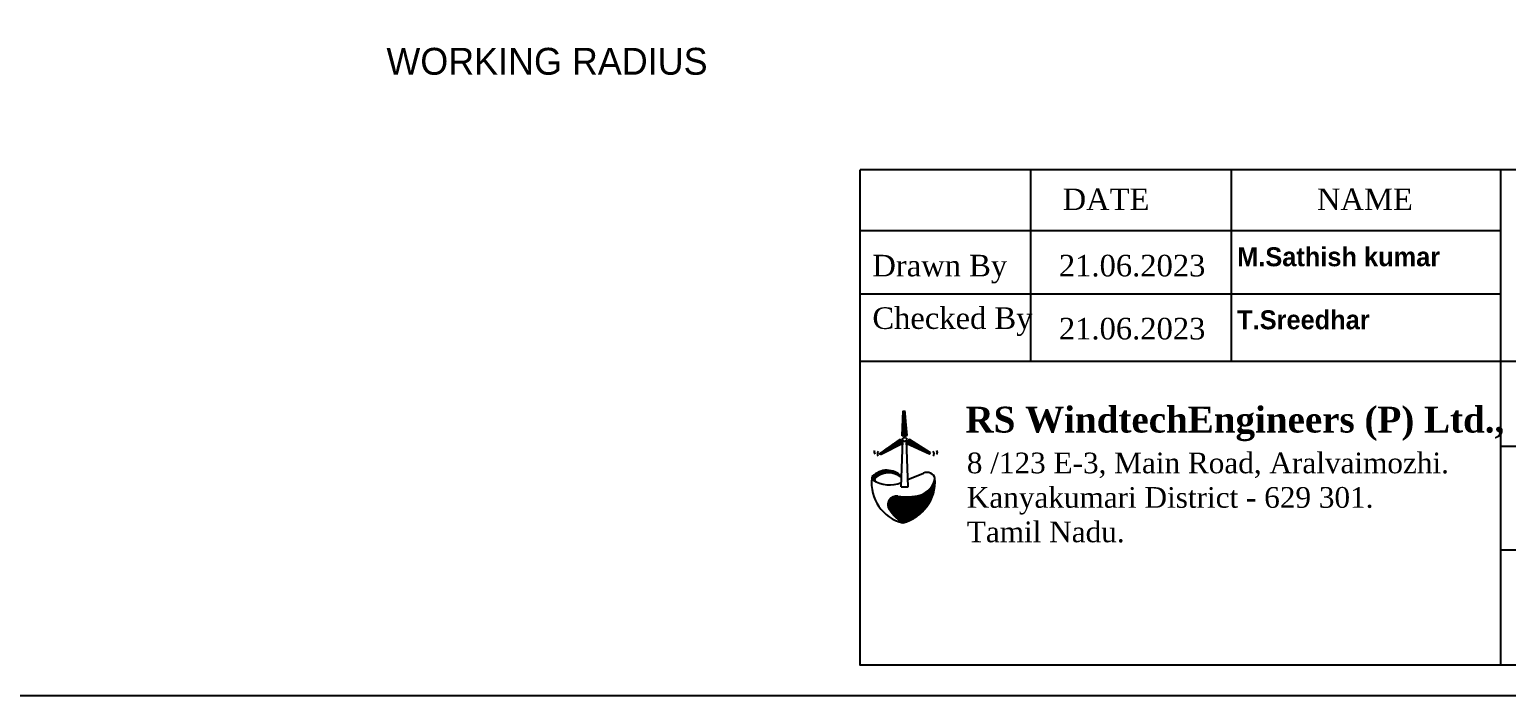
# Model space of a CAD drawing. Header units: millimetres. Extents: x 231823 to 465764730, y -4950 to 144085.
# Drawn here: x 961179 to 1016188, y -4415 to 20371 of the extents above; entities that cross this region are included whole.
import ezdxf

# ---------------------------------------------------------------- set-up
doc = ezdxf.new("R2010")
doc.units = ezdxf.units.MM
pattern_1 = [(45, (993297.3495, 4912.7462), (-1.9998617, 1.9998617), [])]

msp = doc.modelspace()

# ---------------------------------------------------------------- hatches: boundary and pattern name
h = msp.add_hatch()
h.set_pattern_fill('ANSI31', scale=22.625852, angle=91.1555964, style=0)
h.set_pattern_definition([(136.1556, (993984.3427, 4641.2815), (-1.9591225, -2.0397873), [])])
h.paths.add_polyline_path([(993679.982, 5253.947), (993771.001, 5255.783), (993752.37, 6179.387), (993723.674, 6178.808)])
h.paths.add_polyline_path([(993771.001, 5255.783), (993862.02, 5257.619), (993781.067, 6179.966), (993752.37, 6179.387)])
h = msp.add_hatch()
h.set_pattern_fill('ANSI31', scale=22.625852, angle=-148.8444036, style=0)
h.set_pattern_definition([(256.1556, (994077.7152, 5532.1127), (2.746069, -0.676756), [])])
h.paths.add_polyline_path([(993699.311, 4962.195), (993652.212, 5040.102), (992861.663, 4562.166), (992876.512, 4537.604)])
h.paths.add_polyline_path([(993652.212, 5040.102), (993605.112, 5118.009), (992846.813, 4586.728), (992861.663, 4562.166)])
h = msp.add_hatch()
h.set_pattern_fill('ANSI31', scale=22.625852, angle=-28.8444036, style=0)
h.set_pattern_definition([(16.1556, (993259.5465, 5167.56), (-0.7869464, 2.7165435), [])])
h.paths.add_polyline_path([(993942.311, 5124.811), (993898.392, 5045.068), (994707.571, 4599.401), (994721.418, 4624.542)])
h.paths.add_polyline_path([(993898.392, 5045.068), (993854.472, 4965.325), (994693.724, 4574.26), (994707.571, 4599.401)])
h = msp.add_hatch()
h.set_pattern_fill('ANSI31', scale=22.625852, style=0)
h.set_pattern_definition(pattern_1)
h.paths.add_polyline_path([(993652.866, 3694.998), (993654.313, 3731.104, 0.43089534), (992576.77, 3739.657, 0.406525633), (992590.062, 3606.218, 0.031837404), (992714.045, 3535.06, -0.390014539), (992714.404, 3710.443, -0.361718555)])
h = msp.add_hatch()
h.set_pattern_fill('ANSI31', scale=22.625852, style=0)
h.set_pattern_definition(pattern_1)
h.paths.add_polyline_path([(993522.927, 3007.68, 0.596839837), (993183.102, 2527.446, 0.149261408), (993706.923, 2009.655, 0.360443889), (994903.315, 3660.152, -0.274693107), (994357.499, 3038.692, -0.101464161)])

# ---------------------------------------------------------------- linework, layer by layer
at = {"color": 0, "ltscale": 2}
for p, q in [((1051137.012, 15148.336), (992116.068, 15148.336)), ((998477.378, 8025.21), (998477.378, 15148.336)), ((1005945.116, 8025.21), (1005945.116, 15148.336)), ((1015984.481, -3287.654), (1015984.481, 15148.336)), ((992116.068, 12885.726), (1015984.481, 12885.726)), ((992116.068, 10539.439), (1015984.481, 10539.439)), ((992116.068, 8025.21), (1051137.012, 8025.21)), ((1015984.481, 4860.247), (1051137.012, 4860.247)), ((1015984.481, 1002.553), (1051137.012, 1002.553))]:
    msp.add_line(p, q, dxfattribs=at)
at = {"color": 7}
for p, q in [((993679.982, 5253.947), (993723.674, 6178.808)), ((993772.341, 5189.36), (993752.37, 6179.387)), ((993862.02, 5257.619), (993781.067, 6179.966)), ((993605.112, 5118.009), (992846.813, 4586.728)), ((993709.066, 5074.474), (992861.663, 4562.166)), ((993699.311, 4962.195), (992876.512, 4537.604)), ((993699.311, 4962.195), (993605.112, 5118.009)), ((993639.041, 3350.121), (993708.221, 5075.907)), ((993679.982, 5253.947), (993862.02, 5257.619)), ((993908.695, 3350.121), (993839.515, 5075.907)), ((993840.197, 5077.12), (994707.571, 4599.401)), ((993942.311, 5124.811), (993854.472, 4965.325)), ((993854.472, 4965.325), (994693.724, 4574.26)), ((993942.311, 5124.811), (994721.418, 4624.542)), ((994721.418, 4624.542), (994693.724, 4574.26)), ((993897.86, 3620.41), (994477.892, 3854.745)), ((993639.041, 3350.121), (993908.695, 3350.121))]:
    msp.add_line(p, q, dxfattribs=at)
msp.add_lwpolyline([(947264.7, -4415.342), (1052264.7, -4415.342), (1052264.7, 144084.658), (947264.7, 144084.658)], close=True)
at = {"color": 0}
msp.add_lwpolyline([(1051137.012, 15148.336), (1051137.012, -3287.654), (992116.068, -3287.654), (992116.068, 15148.336)], dxfattribs=at)
at = {"color": 7}
msp.add_circle((993773.868, 5113.651), 75.724, dxfattribs=at)
for centre, radius, start, end in [((992730.361, 4644.485), 96.095, 141.4422522, 229.9342621), ((992887.991, 4587.28), 129.522, 137.269588, 222.4956146), ((994738.191, 4587.28), 129.522, 317.5043854, 42.730412), ((994895.821, 4644.485), 96.095, 310.0657379, 38.5577478), ((993111.501, 3226.281), 741.277, 42.923278, 136.1672174), ((993174.357, 3138.972), 733.577, 49.2851171, 128.8291069), ((994613.307, 3588.462), 298.738, 13.8851287, 116.9550457), ((994051.869, 3479.151), 1509.439, 172.3625977, 256.7897102), ((993210.252, 4543.216), 1123.655, 236.4997965, 292.7807968), ((993309.08, 3556.9), 1597.575, 284.4200857, 3.7056384), ((994107.49, 3808.69), 809.569, 287.9879631, 349.4275732), ((993482.516, 2675.925), 334.207, 83.055051, 211.753391), ((993864.589, 5058.338), 2078.926, 260.5407756, 283.7153383)]:
    msp.add_arc(centre, radius, start, end, dxfattribs=at)

# ---------------------------------------------------------------- texts
at = {"color": 7, "ltscale": 50, "insert": (986432.999, 19182.887), "char_height": 1000, "attachment_point": 6}
msp.add_mtext('{\\fVijaya|b0|i0|c0|p34;WORKING RADIUS}', dxfattribs=at)
at = {"color": 0, "attachment_point": 1}
for s, insert, char_height, width in [('{\\fTimes New Roman|b0|i0|c0|p18;DATE}', (999657.164, 14454.087), 802.97556, 654376.61055), ('{\\fTimes New Roman|b0|i0|c0|p18;NAME}', (1009129.556, 14454.087), 802.97556, 654376.61055), ('{\\fBradley Hand ITC|b1|i0|c0|p66;M.Sathish kumar}', (1006157.75, 12267.005), 706.6185, 575851.41728), ('{\\fTimes New Roman|b0|i0|c0|p18;Drawn By}', (992571.562, 11986.693), 802.97556, 654376.61055), ('{\\fTimes New Roman|b0|i0|c0|p18;21.06.2023}', (999517.498, 11986.693), 802.97556, 654376.61055), ('{\\fTimes New Roman|b0|i0|c0|p18;Checked By}', (992571.562, 10031.356), 802.97556, 654376.61055), ('{\\fBradley Hand ITC|b1|i0|c0|p66;T.Sreedhar}', (1006157.75, 9920.718), 706.6185, 575851.41728), ('{\\fTimes New Roman|b0|i0|c0|p18;21.06.2023}', (999517.498, 9640.406), 802.97556, 654376.61055), ('{\\fTimes New Roman|b1|i0|c0|p18;RS WindtechEngineers (P) Ltd.,}', (996040.196, 6332.768), 962.37306, 784275.94482), ('\\A1;{\\fTimes New Roman|b0|i0|c0|p18;8 /123 E-3, Main Road, Aralvaimozhi.\\PKanyakumari District - 629 301.\\PTamil Nadu.}', (996089.02, 4623.875), 769.89845, 627420.75585)]:
    msp.add_mtext(s, dxfattribs=dict(at, insert=insert, char_height=char_height, width=width))

doc.saveas('drawing.dxf')
